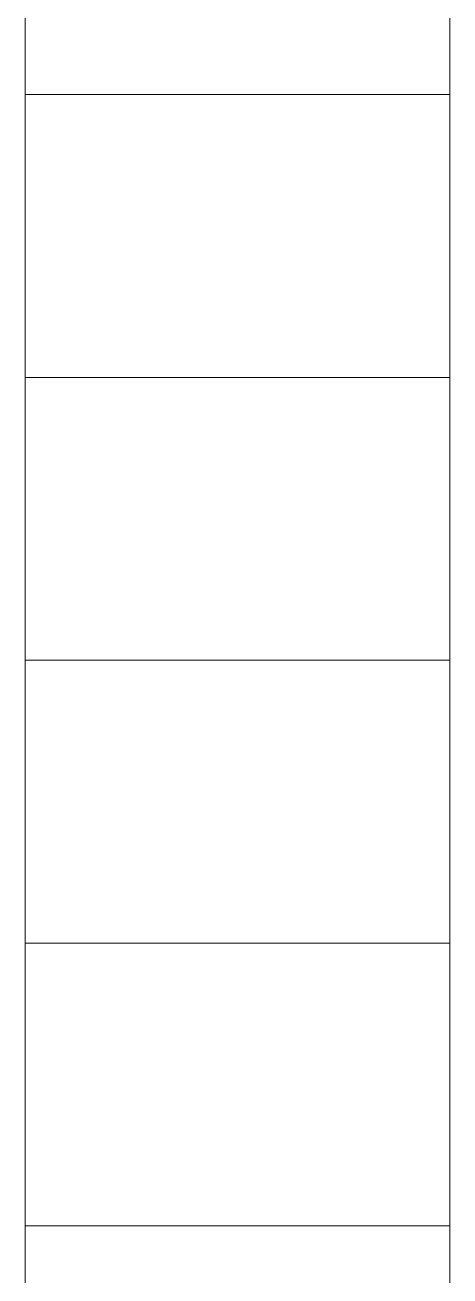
# Model space of a CAD drawing. Header units: inches. Extents: x 24207 to 25740, y -22797 to -22370.
# Drawn here: x 25304.8 to 25322.8, y -22524.8 to -22471.7 of the extents above; entities that cross this region are included whole.
import ezdxf

# ---------------------------------------------------------------- set-up
doc = ezdxf.new("R2010")
doc.units = ezdxf.units.IN
doc.header["$MEASUREMENT"] = 0
doc.layers.add('A-FLOR', color=192, linetype='Continuous', lineweight=20)
doc.layers.add('I-FURN', color=30, linetype='Continuous', lineweight=20)

# ---------------------------------------------------------------- blocks, each defined once
blk = doc.blocks.new('Locker-Double Stacked - one-11070-Enlarged First Floor Plan _East_')
at = {"layer": 'I-FURN', "color": 43, "lineweight": 13}
for p, q in [((6, 9), (-6, 9)), ((-6, 9), (-6, -9)), ((6, -9), (6, 9)), ((-6, -9), (6, -9))]:
    blk.add_line(p, q, dxfattribs=at)

msp = doc.modelspace()

# ---------------------------------------------------------------- linework, layer by layer
at = {"layer": 'A-FLOR', "color": 43, "lineweight": 13}
msp.add_line((25322.765, -22370.303), (25322.765, -22690.865), dxfattribs=at)

# ---------------------------------------------------------------- block references
at = {"layer": 'I-FURN', "color": 43, "lineweight": 13, "rotation": 270}
for p in [(25313.765, -22468.678), (25313.765, -22480.678), (25313.765, -22492.678), (25313.765, -22504.678), (25313.765, -22516.678), (25313.765, -22528.678)]:
    msp.add_blockref('Locker-Double Stacked - one-11070-Enlarged First Floor Plan _East_', p, dxfattribs=at)

doc.saveas('drawing.dxf')
